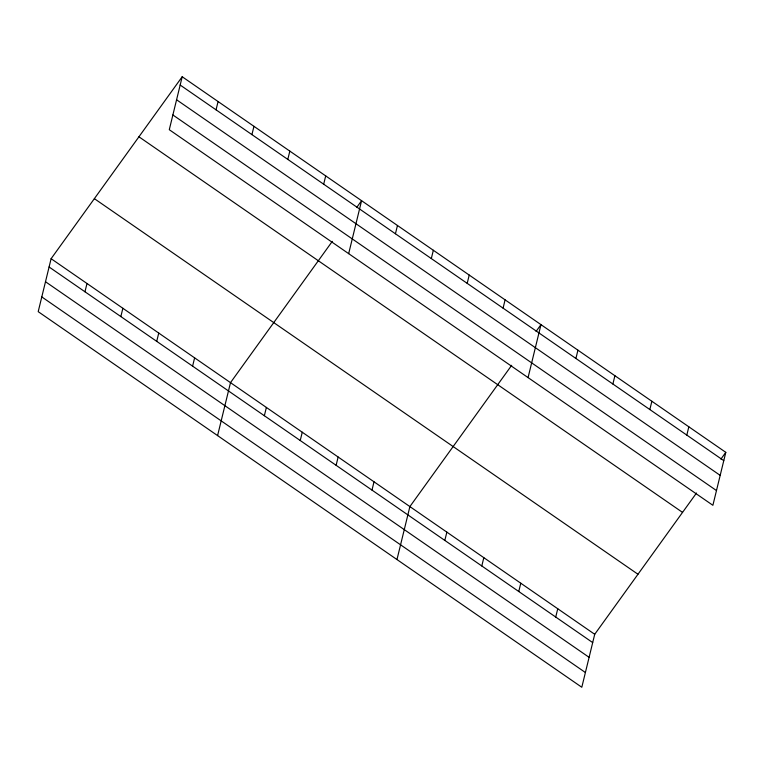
<?xml version="1.0" encoding="UTF-8"?>
<svg xmlns="http://www.w3.org/2000/svg" width="764" height="764" viewBox="0 0 764 764"><rect width="100%" height="100%" fill="white"/><g stroke="black" fill="none" stroke-linecap="round" stroke-linejoin="round"><path stroke-width="1.15" d="M182.195 76.744L169.283 129.708L712.888 505.3L725.8 452.345L182.195 76.744L51.112 258.7L38.2 311.655L581.805 687.256L594.717 634.292L696.501 493.019M84.966 291.781L86.991 283.492M120.846 316.573L122.87 308.284M156.725 341.365L158.74 333.066M216.05 109.825L218.074 101.536M192.604 366.147L194.619 357.858M251.929 134.617L253.954 126.327M217.587 435.604L230.499 382.649L332.283 241.367M287.808 159.409L289.833 151.11M264.354 415.731L266.378 407.432M323.688 184.191L325.703 175.901M300.233 440.522L302.257 432.223M348.671 253.648L361.582 200.693L356.702 207.474M336.112 465.305L338.137 457.015M395.437 233.774L397.461 225.485M371.992 490.096L374.007 481.807M431.316 258.566L433.341 250.267M396.974 559.554L409.886 506.589L511.67 365.316M467.196 283.349L469.22 275.059M444.829 540.425L446.854 532.136M503.075 308.14L505.099 299.851M481.797 565.971L483.822 557.672M528.067 377.597L540.979 324.643L536.089 331.414M518.766 591.508L520.781 583.219M575.922 358.469L577.937 350.179M555.724 617.054L557.749 608.755M612.881 384.015L614.905 375.716M649.849 409.552L651.873 401.262M686.817 435.098L688.832 426.799M720.92 459.116L725.8 452.345M180.17 85.043L723.775 460.635M176.579 99.778L720.185 475.37M172.874 114.963L716.479 490.564M138.933 136.794L682.538 512.386M94.364 198.659L637.969 574.251M51.112 258.7L594.717 634.292M49.087 266.989L592.692 642.591M45.496 281.735L589.101 657.326M41.791 296.919L585.396 672.521"/></g></svg>
